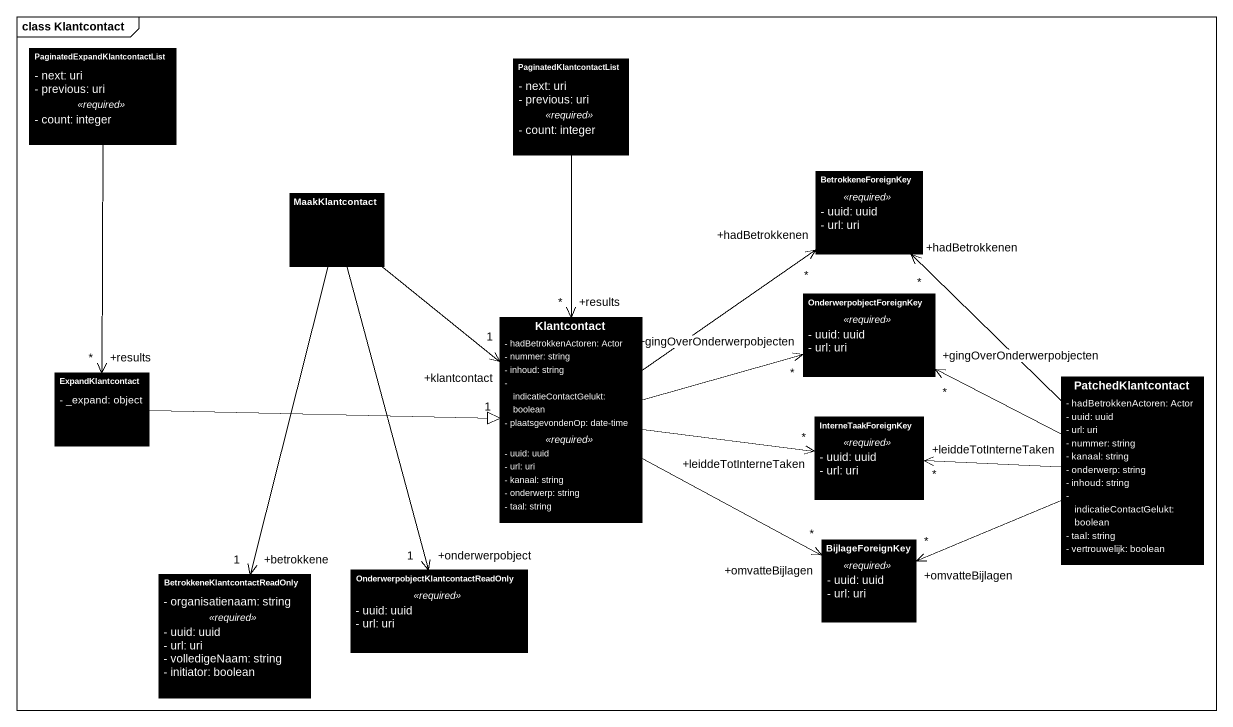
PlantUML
@startuml
mainframe class Klantcontact
hide circle
hide empty members
skinparam classAttributeIconSize 0
class "PaginatedExpandKlantcontactList" as PaginatedExpandKlantcontactL #000000 {
  - next: uri
  - previous: uri
  .. <<required>> ..
  - count: integer
}
class PaginatedKlantcontactList #000000 {
  - next: uri
  - previous: uri
  .. <<required>> ..
  - count: integer
}
class MaakKlantcontact #000000
class BetrokkeneForeignKey #000000 {
  .. <<required>> ..
  - uuid: uuid
  - url: uri
}
class OnderwerpobjectForeignKey #000000 {
  .. <<required>> ..
  - uuid: uuid
  - url: uri
}
class Klantcontact #000000 {
  - hadBetrokkenActoren: Actor
  - nummer: string
  - inhoud: string
  - indicatieContactGelukt: boolean
  - plaatsgevondenOp: date-time
  .. <<required>> ..
  - uuid: uuid
  - url: uri
  - kanaal: string
  - onderwerp: string
  - taal: string
}
class ExpandKlantcontact #000000 {
  - _expand: object
}
class PatchedKlantcontact #000000 {
  - hadBetrokkenActoren: Actor
  - uuid: uuid
  - url: uri
  - nummer: string
  - kanaal: string
  - onderwerp: string
  - inhoud: string
  - indicatieContactGelukt: boolean
  - taal: string
  - vertrouwelijk: boolean
}
class InterneTaakForeignKey #000000 {
  .. <<required>> ..
  - uuid: uuid
  - url: uri
}
class "BetrokkeneKlantcontactReadOnly" as BetrokkeneKlantcontactReadOn #000000 {
  - organisatienaam: string
  .. <<required>> ..
  - uuid: uuid
  - url: uri
  - volledigeNaam: string
  - initiator: boolean
}
class "OnderwerpobjectKlantcontactReadOnly" as OnderwerpobjectKlantcontactR #000000 {
  .. <<required>> ..
  - uuid: uuid
  - url: uri
}
class BijlageForeignKey #000000 {
  .. <<required>> ..
  - uuid: uuid
  - url: uri
}
PaginatedExpandKlantcontactL --> "+results\n*" ExpandKlantcontact
PaginatedKlantcontactList --> "+results\n*" Klantcontact
MaakKlantcontact --> "+klantcontact\n1" Klantcontact
MaakKlantcontact --> "+betrokkene\n1" BetrokkeneKlantcontactReadOn
MaakKlantcontact --> "+onderwerpobject\n1" OnderwerpobjectKlantcontactR
Klantcontact -up-> "+hadBetrokkenen\n*" BetrokkeneForeignKey
Klantcontact -right-> "+gingOverOnderwerpobjecten\n*" OnderwerpobjectForeignKey
Klantcontact -right-> "+leiddeTotInterneTaken\n*" InterneTaakForeignKey
Klantcontact -right-> "+omvatteBijlagen\n*" BijlageForeignKey
ExpandKlantcontact -right-|> "1" Klantcontact
PatchedKlantcontact -up-> "+hadBetrokkenen\n*" BetrokkeneForeignKey
PatchedKlantcontact -left-> "+gingOverOnderwerpobjecten\n*" OnderwerpobjectForeignKey
PatchedKlantcontact -left-> "+leiddeTotInterneTaken\n*" InterneTaakForeignKey
PatchedKlantcontact -left-> "+omvatteBijlagen\n*" BijlageForeignKey
@enduml
